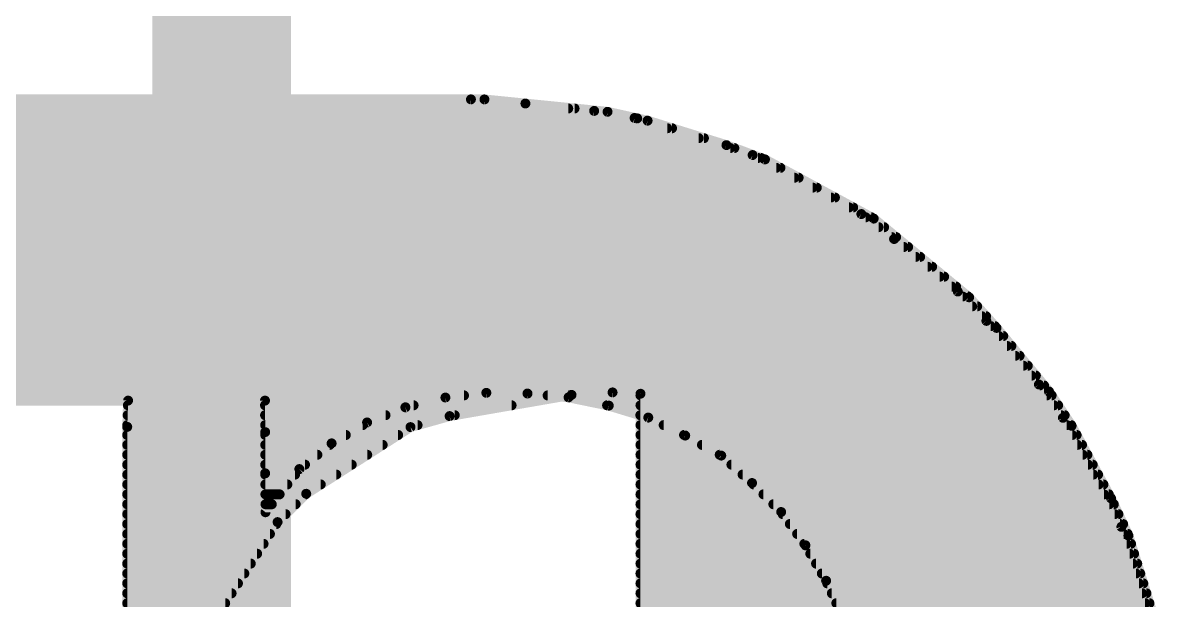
# Model space of a CAD drawing. Extents: x -29 to 78, y -12 to 55.
# Drawn here: x 19.049 to 20.521, y 15.485 to 16.226 of the extents above; entities that cross this region are included whole.
import ezdxf

# ---------------------------------------------------------------- set-up
doc = ezdxf.new("R2010")
doc.units = 0
for name, color, linetype in [('1', 12, 'CONTINUOUS'), ('21', 41, 'CONTINUOUS'), ('22', 40, 'CONTINUOUS')]:
    doc.layers.add(name, color=color, linetype=linetype)

msp = doc.modelspace()

# ---------------------------------------------------------------- linework, layer by layer
at = {"layer": '1', "const_width": 0.1778}
msp.add_lwpolyline([(19.304, 5.104), (19.304, 27.178)], dxfattribs=at)
at = {"layer": '21', "const_width": 0.0127}
for points in [[(19.6412, 16.1279), (15.9361, 16.1279)], [(19.6938, 16.1226), (19.6412, 16.1279)], [(15.8113, 16.1163), (19.7568, 16.1163)], [(19.7991, 16.112), (19.6938, 16.1226)], [(19.8506, 16.1006), (19.7991, 16.112)], [(15.7246, 16.1036), (19.8372, 16.1036)], [(19.9517, 16.0692), (19.8506, 16.1006)], [(15.6842, 16.0909), (19.8819, 16.0909)], [(15.6034, 16.0655), (19.9618, 16.0655)], [(15.6438, 16.0782), (19.9228, 16.0782)], [(20.0011, 16.0509), (19.9517, 16.0692)], [(15.5679, 16.0528), (19.996, 16.0528)], [(20.1405, 15.975), (20.0011, 16.0509)], [(15.5445, 16.0401), (20.021, 16.0401)], [(15.5211, 16.0274), (20.0443, 16.0274)], [(15.4977, 16.0147), (20.0676, 16.0147)], [(15.4743, 16.002), (20.0909, 16.002)], [(15.4297, 15.9766), (20.1376, 15.9766)], [(15.4509, 15.9893), (20.1143, 15.9893)], [(15.4131, 15.9639), (20.154, 15.9639)], [(20.263, 15.8739), (20.1405, 15.975)], [(15.3964, 15.9512), (20.1694, 15.9512)], [(15.3808, 15.9385), (20.1848, 15.9385)], [(15.3654, 15.9258), (20.2002, 15.9258)], [(15.35, 15.9131), (20.2156, 15.9131)], [(15.3346, 15.9004), (20.231, 15.9004)], [(15.3053, 15.875), (20.2617, 15.875)], [(15.3192, 15.8877), (20.2463, 15.8877)], [(20.2982, 15.8346), (20.263, 15.8739)], [(15.293, 15.8623), (20.2734, 15.8623)], [(15.2806, 15.8496), (20.2848, 15.8496)], [(15.2692, 15.8369), (20.2962, 15.8369)], [(20.3656, 15.753), (20.2982, 15.8346)], [(15.2587, 15.8242), (20.3068, 15.8242)], [(15.2483, 15.8115), (20.3173, 15.8115)], [(15.2273, 15.7861), (20.3383, 15.7861)], [(15.2378, 15.7988), (20.3278, 15.7988)], [(15.2168, 15.7734), (20.3487, 15.7734)], [(15.2065, 15.7607), (20.3592, 15.7607)], [(15.9451, 15.748), (19.7489, 15.748)], [(18.8591, 15.7409), (19.184, 15.7414)], [(19.184, 15.7414), (19.1829, 15.7076)], [(19.5966, 15.7215), (19.753, 15.7487)], [(19.753, 15.7487), (19.8056, 15.7519)], [(19.8056, 15.7519), (19.8414, 15.7501)], [(19.8414, 15.7501), (19.8414, 15.4679)], [(19.8414, 15.748), (20.3689, 15.748)], [(20.3946, 15.709), (20.3656, 15.753)], [(19.1838, 15.7353), (19.676, 15.7353)], [(19.8414, 15.7353), (20.3772, 15.7353)], [(19.1834, 15.7226), (19.6031, 15.7226)], [(19.5464, 15.7074), (19.5966, 15.7215)], [(19.8414, 15.7226), (20.3856, 15.7226)], [(19.1829, 15.7076), (19.1829, 14.7674)], [(19.1829, 15.6972), (19.5305, 15.6972)], [(19.183, 15.7099), (19.5554, 15.7099)], [(19.4126, 15.6218), (19.5464, 15.7074)], [(19.8414, 15.7099), (20.394, 15.7099)], [(19.8414, 15.6972), (20.401, 15.6972)], [(20.4451, 15.6159), (20.3946, 15.709)], [(19.1829, 15.6845), (19.5106, 15.6845)], [(19.8414, 15.6845), (20.4079, 15.6845)], [(19.1829, 15.6718), (19.4908, 15.6718)], [(19.8414, 15.6718), (20.4148, 15.6718)], [(19.1829, 15.6591), (19.4709, 15.6591)], [(19.8414, 15.6591), (20.4216, 15.6591)], [(19.1829, 15.6464), (19.4511, 15.6464)], [(19.8414, 15.6464), (20.4285, 15.6464)], [(19.1829, 15.6337), (19.4312, 15.6337)], [(19.8414, 15.6337), (20.4354, 15.6337)], [(19.1829, 15.621), (19.4118, 15.621)], [(19.3758, 15.5854), (19.4126, 15.6218)], [(19.8414, 15.621), (20.4423, 15.621)], [(20.4674, 15.5682), (20.4451, 15.6159)], [(19.1829, 15.6083), (19.399, 15.6083)], [(19.1829, 15.5956), (19.3861, 15.5956)], [(19.8414, 15.6083), (20.4487, 15.6083)], [(19.8414, 15.5956), (20.4546, 15.5956)], [(19.1829, 15.5829), (19.3742, 15.5829)], [(19.2897, 15.452), (19.3758, 15.5854)], [(19.8414, 15.5829), (20.4606, 15.5829)], [(19.1829, 15.5702), (19.366, 15.5702)], [(19.8414, 15.5702), (20.4665, 15.5702)], [(20.5145, 15.4165), (20.4674, 15.5682)], [(19.1829, 15.5575), (19.3578, 15.5575)], [(19.8414, 15.5575), (20.4708, 15.5575)], [(19.1829, 15.5448), (19.3496, 15.5448)], [(19.8414, 15.5448), (20.4747, 15.5448)], [(19.1829, 15.5321), (19.3414, 15.5321)], [(19.8414, 15.5321), (20.4787, 15.5321)], [(19.1829, 15.5194), (19.3332, 15.5194)], [(19.1829, 15.5067), (19.325, 15.5067)], [(19.8414, 15.5194), (20.4826, 15.5194)], [(19.8414, 15.5067), (20.4865, 15.5067)], [(19.1829, 15.494), (19.3168, 15.494)], [(19.8414, 15.494), (20.4905, 15.494)], [(19.1829, 15.4813), (19.3086, 15.4813)], [(19.8414, 15.4813), (20.4944, 15.4813)]]:
    msp.add_lwpolyline(points, dxfattribs=at)
at = {"layer": '21', "const_width": 0.0064}
for points in [[(19.6416, 16.1311, 1), (19.6409, 16.1248)], [(19.6412, 16.1248, 1), (19.6412, 16.1311)], [(19.6941, 16.1258, 1), (19.6935, 16.1195)], [(19.6935, 16.1195, 1), (19.6941, 16.1258)], [(19.7568, 16.1131, 1), (19.7568, 16.1195)], [(19.7998, 16.1151, 1), (19.7985, 16.1089)], [(19.7988, 16.1089, 1), (19.7995, 16.1152)], [(19.8372, 16.1004, 1), (19.8372, 16.1068)], [(19.8515, 16.1037, 1), (19.8496, 16.0976)], [(19.8499, 16.0975, 1), (19.8512, 16.1037)], [(19.8819, 16.0877, 1), (19.8819, 16.0941)], [(19.9228, 16.075, 1), (19.9228, 16.0814)], [(19.9528, 16.0722, 1), (19.9506, 16.0663)], [(19.9507, 16.0662, 1), (19.9526, 16.0723)], [(19.9618, 16.0623, 1), (19.9618, 16.0687)], [(19.996, 16.0496, 1), (19.996, 16.056)], [(20.0026, 16.0537, 1), (19.9996, 16.0481)], [(20, 16.0479, 1), (20.0022, 16.0539)], [(20.021, 16.0369, 1), (20.021, 16.0433)], [(20.0443, 16.0242, 1), (20.0443, 16.0306)], [(20.0676, 16.0115, 1), (20.0676, 16.0179)], [(20.0909, 15.9988, 1), (20.0909, 16.0052)], [(20.1143, 15.9861, 1), (20.1143, 15.9925)], [(20.1376, 15.9734, 1), (20.1376, 15.9798)], [(20.1426, 15.9774, 1), (20.1385, 15.9725)], [(20.139, 15.9722, 1), (20.1421, 15.9778)], [(20.154, 15.9607, 1), (20.154, 15.9671)], [(20.1694, 15.948, 1), (20.1694, 15.9544)], [(20.1848, 15.9353, 1), (20.1848, 15.9417)], [(20.2002, 15.9226, 1), (20.2002, 15.929)], [(20.2156, 15.9099, 1), (20.2156, 15.9163)], [(20.231, 15.8972, 1), (20.231, 15.9036)], [(20.2463, 15.8845, 1), (20.2463, 15.8909)], [(20.2654, 15.876, 1), (20.2607, 15.8718)], [(20.2617, 15.8718, 1), (20.2617, 15.8782)], [(20.261, 15.8715, 1), (20.2651, 15.8764)], [(20.2734, 15.8591, 1), (20.2734, 15.8655)], [(20.2848, 15.8464, 1), (20.2848, 15.8528)], [(20.3007, 15.8366, 1), (20.2958, 15.8326)], [(20.2959, 15.8325, 1), (20.3006, 15.8367)], [(20.2962, 15.8337, 1), (20.2962, 15.8401)], [(20.3068, 15.821, 1), (20.3068, 15.8274)], [(20.3173, 15.8083, 1), (20.3173, 15.8147)], [(20.3278, 15.7956, 1), (20.3278, 15.802)], [(20.3383, 15.7829, 1), (20.3383, 15.7893)], [(20.3487, 15.7702, 1), (20.3487, 15.7766)], [(20.3592, 15.7575, 1), (20.3592, 15.7639)], [(19.1872, 15.7412, 1), (19.1809, 15.7415)], [(19.184, 15.7382, 1), (19.184, 15.7445)], [(19.7489, 15.7448, 1), (19.7489, 15.7512)], [(19.7528, 15.7519, 1), (19.7532, 15.7455)], [(19.7535, 15.7456, 1), (19.7525, 15.7518)], [(19.8057, 15.755, 1), (19.8054, 15.7487)], [(19.8058, 15.7487, 1), (19.8054, 15.755)], [(19.8414, 15.7512, 1), (19.8414, 15.7448)], [(19.8446, 15.7501, 1), (19.8383, 15.7501)], [(19.8413, 15.747, 1), (19.8416, 15.7533)], [(20.3682, 15.7547, 1), (20.3629, 15.7512)], [(20.3631, 15.7509, 1), (20.368, 15.755)], [(20.3689, 15.7448, 1), (20.3689, 15.7512)], [(19.1838, 15.7385, 1), (19.1838, 15.7321)], [(19.676, 15.7321, 1), (19.676, 15.7385)], [(19.8414, 15.7385, 1), (19.8414, 15.7321)], [(20.3772, 15.7321, 1), (20.3772, 15.7385)], [(19.1834, 15.7258, 1), (19.1834, 15.7194)], [(19.596, 15.7246, 1), (19.5971, 15.7183)], [(19.5974, 15.7184, 1), (19.5957, 15.7245)], [(19.6031, 15.7194, 1), (19.6031, 15.7258)], [(19.8414, 15.7258, 1), (19.8414, 15.7194)], [(20.3856, 15.7194, 1), (20.3856, 15.7258)], [(19.1861, 15.7076, 1), (19.1797, 15.7076)], [(19.1797, 15.7077, 1), (19.1861, 15.7075)], [(19.1829, 15.7004, 1), (19.1829, 15.694)], [(19.183, 15.7131, 1), (19.183, 15.7067)], [(19.5305, 15.694, 1), (19.5305, 15.7004)], [(19.5455, 15.7104, 1), (19.5472, 15.7043)], [(19.5481, 15.7047, 1), (19.5447, 15.71)], [(19.5554, 15.7067, 1), (19.5554, 15.7131)], [(19.8414, 15.7131, 1), (19.8414, 15.7067)], [(19.8414, 15.7004, 1), (19.8414, 15.694)], [(20.3974, 15.7105, 1), (20.3918, 15.7074)], [(20.3919, 15.7072, 1), (20.3972, 15.7107)], [(20.394, 15.7067, 1), (20.394, 15.7131)], [(20.401, 15.694, 1), (20.401, 15.7004)], [(19.1829, 15.6877, 1), (19.1829, 15.6813)], [(19.5106, 15.6813, 1), (19.5106, 15.6877)], [(19.8414, 15.6877, 1), (19.8414, 15.6813)], [(20.4079, 15.6813, 1), (20.4079, 15.6877)], [(19.1829, 15.675, 1), (19.1829, 15.6686)], [(19.4908, 15.6686, 1), (19.4908, 15.675)], [(19.8414, 15.675, 1), (19.8414, 15.6686)], [(20.4148, 15.6686, 1), (20.4148, 15.675)], [(19.1829, 15.6623, 1), (19.1829, 15.6559)], [(19.4709, 15.6559, 1), (19.4709, 15.6623)], [(19.8414, 15.6623, 1), (19.8414, 15.6559)], [(20.4216, 15.6559, 1), (20.4216, 15.6623)], [(19.1829, 15.6496, 1), (19.1829, 15.6432)], [(19.4511, 15.6432, 1), (19.4511, 15.6496)], [(19.8414, 15.6496, 1), (19.8414, 15.6432)], [(20.4285, 15.6432, 1), (20.4285, 15.6496)], [(19.1829, 15.6369, 1), (19.1829, 15.6305)], [(19.4312, 15.6305, 1), (19.4312, 15.6369)], [(19.8414, 15.6369, 1), (19.8414, 15.6305)], [(20.4354, 15.6305, 1), (20.4354, 15.6369)], [(19.1829, 15.6242, 1), (19.1829, 15.6178)], [(19.4109, 15.6245, 1), (19.4143, 15.6191)], [(19.4148, 15.6195, 1), (19.4104, 15.624)], [(19.4118, 15.6178, 1), (19.4118, 15.6242)], [(19.8414, 15.6242, 1), (19.8414, 15.6178)], [(20.448, 15.6173, 1), (20.4422, 15.6146)], [(20.4423, 15.6178, 1), (20.4423, 15.6242)], [(20.4423, 15.6144, 1), (20.4479, 15.6174)], [(19.1829, 15.6115, 1), (19.1829, 15.6051)], [(19.1829, 15.5988, 1), (19.1829, 15.5924)], [(19.3861, 15.5924, 1), (19.3861, 15.5988)], [(19.399, 15.6051, 1), (19.399, 15.6115)], [(19.8414, 15.6115, 1), (19.8414, 15.6051)], [(19.8414, 15.5988, 1), (19.8414, 15.5924)], [(20.4487, 15.6051, 1), (20.4487, 15.6115)], [(20.4546, 15.5924, 1), (20.4546, 15.5988)], [(19.1829, 15.5861, 1), (19.1829, 15.5797)], [(19.3736, 15.5877, 1), (19.3781, 15.5832)], [(19.3785, 15.5837, 1), (19.3732, 15.5871)], [(19.3742, 15.5797, 1), (19.3742, 15.5861)], [(19.8414, 15.5861, 1), (19.8414, 15.5797)], [(20.4606, 15.5797, 1), (20.4606, 15.5861)], [(19.1829, 15.5734, 1), (19.1829, 15.567)], [(19.366, 15.567, 1), (19.366, 15.5734)], [(19.8414, 15.5734, 1), (19.8414, 15.567)], [(20.4705, 15.5691, 1), (20.4644, 15.5672)], [(20.4646, 15.5668, 1), (20.4703, 15.5695)], [(20.4665, 15.567, 1), (20.4665, 15.5734)], [(19.1829, 15.5607, 1), (19.1829, 15.5543)], [(19.3578, 15.5543, 1), (19.3578, 15.5607)], [(19.8414, 15.5607, 1), (19.8414, 15.5543)], [(20.4708, 15.5543, 1), (20.4708, 15.5607)], [(19.1829, 15.548, 1), (19.1829, 15.5416)], [(19.3496, 15.5416, 1), (19.3496, 15.548)], [(19.8414, 15.548, 1), (19.8414, 15.5416)], [(20.4747, 15.5416, 1), (20.4747, 15.548)], [(19.1829, 15.5353, 1), (19.1829, 15.5289)], [(19.3414, 15.5289, 1), (19.3414, 15.5353)], [(19.8414, 15.5353, 1), (19.8414, 15.5289)], [(20.4787, 15.5289, 1), (20.4787, 15.5353)], [(19.1829, 15.5226, 1), (19.1829, 15.5162)], [(19.1829, 15.5099, 1), (19.1829, 15.5035)], [(19.325, 15.5035, 1), (19.325, 15.5099)], [(19.3332, 15.5162, 1), (19.3332, 15.5226)], [(19.8414, 15.5226, 1), (19.8414, 15.5162)], [(19.8414, 15.5099, 1), (19.8414, 15.5035)], [(20.4826, 15.5162, 1), (20.4826, 15.5226)], [(20.4865, 15.5035, 1), (20.4865, 15.5099)], [(19.1829, 15.4972, 1), (19.1829, 15.4908)], [(19.3168, 15.4908, 1), (19.3168, 15.4972)], [(19.8414, 15.4972, 1), (19.8414, 15.4908)], [(20.4905, 15.4908, 1), (20.4905, 15.4972)], [(19.1829, 15.4845, 1), (19.1829, 15.4781)], [(19.3086, 15.4781, 1), (19.3086, 15.4845)], [(19.8414, 15.4845, 1), (19.8414, 15.4781)], [(20.4944, 15.4781, 1), (20.4944, 15.4845)]]:
    msp.add_lwpolyline(points, format="xyb", dxfattribs=at)
at = {"layer": '22', "const_width": 0.0127}
for points in [[(15.9188, 16.1279), (19.6239, 16.1279)], [(19.6239, 16.1279), (19.782, 16.1132)], [(15.8032, 16.1163), (19.7487, 16.1163)], [(19.782, 16.1132), (19.8338, 16.1041)], [(15.7228, 16.1036), (19.8354, 16.1036)], [(19.8338, 16.1041), (19.9853, 16.0565)], [(15.6781, 16.0909), (19.8758, 16.0909)], [(15.5982, 16.0655), (19.9566, 16.0655)], [(15.6372, 16.0782), (19.9162, 16.0782)], [(15.564, 16.0528), (19.9921, 16.0528)], [(19.9853, 16.0565), (20.1248, 15.9807)], [(15.539, 16.0401), (20.0155, 16.0401)], [(15.5157, 16.0274), (20.0389, 16.0274)], [(15.4924, 16.0147), (20.0623, 16.0147)], [(15.4691, 16.002), (20.0857, 16.002)], [(15.4224, 15.9766), (20.1303, 15.9766)], [(15.4457, 15.9893), (20.1091, 15.9893)], [(20.1248, 15.9807), (20.1668, 15.9487)], [(15.406, 15.9639), (20.1469, 15.9639)], [(15.3906, 15.9512), (20.1636, 15.9512)], [(20.1668, 15.9487), (20.2485, 15.8814)], [(15.3752, 15.9385), (20.1792, 15.9385)], [(15.3598, 15.9258), (20.1946, 15.9258)], [(15.3444, 15.9131), (20.21, 15.9131)], [(15.329, 15.9004), (20.2254, 15.9004)], [(15.2983, 15.875), (20.2547, 15.875)], [(15.3137, 15.8877), (20.2408, 15.8877)], [(20.2485, 15.8814), (20.2852, 15.8436)], [(15.2866, 15.8623), (20.267, 15.8623)], [(15.2752, 15.8496), (20.2794, 15.8496)], [(15.2638, 15.8369), (20.2908, 15.8369)], [(20.2852, 15.8436), (20.3526, 15.762)], [(15.2532, 15.8242), (20.3013, 15.8242)], [(15.2427, 15.8115), (20.3117, 15.8115)], [(15.2217, 15.7861), (20.3327, 15.7861)], [(15.2322, 15.7988), (20.3222, 15.7988)], [(15.2113, 15.7734), (20.3432, 15.7734)], [(15.2008, 15.7607), (20.3535, 15.7607)], [(20.3526, 15.762), (20.3834, 15.7192)], [(15.8111, 15.748), (19.615, 15.748)], [(19.3597, 15.7414), (19.0299, 15.7414)], [(19.36, 15.7009), (19.3597, 15.7414)], [(19.5911, 15.7452), (19.5398, 15.7327)], [(19.6437, 15.7513), (19.5911, 15.7452)], [(19.6964, 15.7504), (19.6437, 15.7513)], [(19.7491, 15.7455), (19.6964, 15.7504)], [(19.7223, 15.748), (20.3627, 15.748)], [(19.8007, 15.7349), (19.7491, 15.7455)], [(19.3597, 15.7353), (19.5503, 15.7353)], [(19.5398, 15.7327), (19.4906, 15.7132)], [(19.7986, 15.7353), (20.3719, 15.7353)], [(19.8514, 15.7195), (19.8007, 15.7349)], [(19.3598, 15.7226), (19.5143, 15.7226)], [(19.4906, 15.7132), (19.4451, 15.6864)], [(19.8412, 15.7226), (20.381, 15.7226)], [(19.8988, 15.6965), (19.8514, 15.7195)], [(20.3834, 15.7192), (20.4584, 15.5793)], [(19.3599, 15.7099), (19.485, 15.7099)], [(19.36, 15.648), (19.36, 15.7009)], [(19.36, 15.6972), (19.4634, 15.6972)], [(19.8712, 15.7099), (20.3884, 15.7099)], [(19.8973, 15.6972), (20.3953, 15.6972)], [(19.36, 15.6845), (19.4427, 15.6845)], [(19.4451, 15.6864), (19.4038, 15.6534)], [(19.945, 15.6707), (19.8988, 15.6965)], [(19.9203, 15.6845), (20.4021, 15.6845)], [(19.36, 15.6718), (19.4269, 15.6718)], [(19.9431, 15.6718), (20.4089, 15.6718)], [(19.9846, 15.6356), (19.945, 15.6707)], [(19.36, 15.6591), (19.411, 15.6591)], [(19.4038, 15.6534), (19.3603, 15.5981)], [(19.9581, 15.6591), (20.4157, 15.6591)], [(19.3603, 15.5981), (19.36, 15.648)], [(19.36, 15.6464), (19.3983, 15.6464)], [(19.9724, 15.6464), (20.4225, 15.6464)], [(19.3601, 15.6337), (19.3883, 15.6337)], [(20.0219, 15.5983), (19.9846, 15.6356)], [(19.9865, 15.6337), (20.4293, 15.6337)], [(19.3602, 15.621), (19.3784, 15.621)], [(19.9992, 15.621), (20.4361, 15.621)], [(19.3603, 15.6083), (19.3684, 15.6083)], [(20.0119, 15.6083), (20.4429, 15.6083)], [(20.0531, 15.5556), (20.0219, 15.5983)], [(20.0239, 15.5956), (20.4497, 15.5956)], [(20.0331, 15.5829), (20.4565, 15.5829)], [(20.4584, 15.5793), (20.5055, 15.4277)], [(20.0424, 15.5702), (20.4613, 15.5702)], [(20.0517, 15.5575), (20.4652, 15.5575)], [(20.0796, 15.5101), (20.0531, 15.5556)], [(20.0593, 15.5448), (20.4691, 15.5448)], [(20.0667, 15.5321), (20.4731, 15.5321)], [(20.0741, 15.5194), (20.477, 15.5194)], [(20.1016, 15.4619), (20.0796, 15.5101)], [(20.0811, 15.5067), (20.481, 15.5067)], [(20.0869, 15.494), (20.4849, 15.494)], [(20.0927, 15.4813), (20.4889, 15.4813)]]:
    msp.add_lwpolyline(points, dxfattribs=at)
at = {"layer": '22', "const_width": 0.0064}
for points in [[(19.6242, 16.1311, 1), (19.6236, 16.1248)], [(19.6239, 16.1248, 1), (19.6239, 16.1311)], [(19.7487, 16.1131, 1), (19.7487, 16.1195)], [(19.7825, 16.1163, 1), (19.7814, 16.1101)], [(19.7817, 16.11, 1), (19.7822, 16.1164)], [(19.8348, 16.1071, 1), (19.8329, 16.1011)], [(19.8333, 16.101, 1), (19.8344, 16.1072)], [(19.8354, 16.1004, 1), (19.8354, 16.1068)], [(19.8758, 16.0877, 1), (19.8758, 16.0941)], [(19.9162, 16.075, 1), (19.9162, 16.0814)], [(19.9566, 16.0623, 1), (19.9566, 16.0687)], [(19.9868, 16.0593, 1), (19.9838, 16.0537)], [(19.9843, 16.0535, 1), (19.9862, 16.0595)], [(19.9921, 16.0496, 1), (19.9921, 16.056)], [(20.0155, 16.0369, 1), (20.0155, 16.0433)], [(20.0389, 16.0242, 1), (20.0389, 16.0306)], [(20.0623, 16.0115, 1), (20.0623, 16.0179)], [(20.0857, 15.9988, 1), (20.0857, 16.0052)], [(20.1091, 15.9861, 1), (20.1091, 15.9925)], [(20.1268, 15.9833, 1), (20.1229, 15.9782)], [(20.1233, 15.978, 1), (20.1263, 15.9835)], [(20.1303, 15.9734, 1), (20.1303, 15.9798)], [(20.1469, 15.9607, 1), (20.1469, 15.9671)], [(20.1636, 15.948, 1), (20.1636, 15.9544)], [(20.1688, 15.9512, 1), (20.1648, 15.9463)], [(20.1649, 15.9462, 1), (20.1687, 15.9513)], [(20.1792, 15.9353, 1), (20.1792, 15.9417)], [(20.1946, 15.9226, 1), (20.1946, 15.929)], [(20.21, 15.9099, 1), (20.21, 15.9163)], [(20.2254, 15.8972, 1), (20.2254, 15.9036)], [(20.2408, 15.8845, 1), (20.2408, 15.8909)], [(20.2507, 15.8836, 1), (20.2462, 15.8792)], [(20.2464, 15.8789, 1), (20.2505, 15.8838)], [(20.2547, 15.8718, 1), (20.2547, 15.8782)], [(20.267, 15.8591, 1), (20.267, 15.8655)], [(20.2794, 15.8464, 1), (20.2794, 15.8528)], [(20.2877, 15.8457, 1), (20.2828, 15.8416)], [(20.283, 15.8414, 1), (20.2875, 15.8458)], [(20.2908, 15.8337, 1), (20.2908, 15.8401)], [(20.3013, 15.821, 1), (20.3013, 15.8274)], [(20.3117, 15.8083, 1), (20.3117, 15.8147)], [(20.3222, 15.7956, 1), (20.3222, 15.802)], [(20.3327, 15.7829, 1), (20.3327, 15.7893)], [(20.3432, 15.7702, 1), (20.3432, 15.7766)], [(20.3552, 15.7638, 1), (20.35, 15.7601)], [(20.3502, 15.76, 1), (20.355, 15.764)], [(20.3535, 15.7575, 1), (20.3535, 15.7639)], [(19.3628, 15.7414, 1), (19.3565, 15.7413)], [(19.3597, 15.7382, 1), (19.3597, 15.7445)], [(19.5908, 15.7484, 1), (19.5915, 15.7421)], [(19.5919, 15.7422, 1), (19.5904, 15.7483)], [(19.615, 15.7448, 1), (19.615, 15.7512)], [(19.6437, 15.7545, 1), (19.6436, 15.7482)], [(19.644, 15.7482, 1), (19.6433, 15.7545)], [(19.6967, 15.7536, 1), (19.6961, 15.7473)], [(19.6964, 15.7472, 1), (19.6965, 15.7536)], [(19.7223, 15.7512, 1), (19.7223, 15.7448)], [(19.7498, 15.7486, 1), (19.7485, 15.7424)], [(19.7488, 15.7423, 1), (19.7494, 15.7486)], [(20.3627, 15.7448, 1), (20.3627, 15.7512)], [(19.3597, 15.7385, 1), (19.3597, 15.7321)], [(19.539, 15.7358, 1), (19.5405, 15.7296)], [(19.541, 15.7298, 1), (19.5386, 15.7357)], [(19.5503, 15.7321, 1), (19.5503, 15.7385)], [(19.7986, 15.7385, 1), (19.7986, 15.7321)], [(19.8016, 15.7379, 1), (19.7998, 15.7318)], [(19.8001, 15.7318, 1), (19.8014, 15.738)], [(20.3719, 15.7321, 1), (20.3719, 15.7385)], [(19.3598, 15.7258, 1), (19.3598, 15.7194)], [(19.4895, 15.7162, 1), (19.4918, 15.7103)], [(19.4923, 15.7105, 1), (19.489, 15.716)], [(19.5143, 15.7194, 1), (19.5143, 15.7258)], [(19.8412, 15.7258, 1), (19.8412, 15.7194)], [(19.8528, 15.7224, 1), (19.85, 15.7167)], [(19.8505, 15.7165, 1), (19.8523, 15.7226)], [(20.3862, 15.7207, 1), (20.3806, 15.7177)], [(20.3809, 15.7174, 1), (20.386, 15.7211)], [(20.381, 15.7194, 1), (20.381, 15.7258)], [(19.3599, 15.7131, 1), (19.3599, 15.7067)], [(19.3631, 15.7009, 1), (19.3568, 15.7009)], [(19.3568, 15.7009, 1), (19.3631, 15.701)], [(19.36, 15.7004, 1), (19.36, 15.694)], [(19.4634, 15.694, 1), (19.4634, 15.7004)], [(19.485, 15.7067, 1), (19.485, 15.7131)], [(19.8712, 15.7131, 1), (19.8712, 15.7067)], [(19.8973, 15.7004, 1), (19.8973, 15.694)], [(20.3884, 15.7067, 1), (20.3884, 15.7131)], [(20.3953, 15.694, 1), (20.3953, 15.7004)], [(19.36, 15.6877, 1), (19.36, 15.6813)], [(19.4435, 15.6891, 1), (19.4467, 15.6836)], [(19.4427, 15.6813, 1), (19.4427, 15.6877)], [(19.4471, 15.6839, 1), (19.4431, 15.6889)], [(19.9003, 15.6993, 1), (19.8972, 15.6937)], [(19.8974, 15.6936, 1), (19.9002, 15.6993)], [(19.9203, 15.6877, 1), (19.9203, 15.6813)], [(20.4021, 15.6813, 1), (20.4021, 15.6877)], [(19.36, 15.675, 1), (19.36, 15.6686)], [(19.4269, 15.6686, 1), (19.4269, 15.675)], [(19.9431, 15.675, 1), (19.9431, 15.6686)], [(19.9471, 15.6731, 1), (19.9429, 15.6684)], [(19.9435, 15.668, 1), (19.9466, 15.6735)], [(20.4089, 15.6686, 1), (20.4089, 15.675)], [(19.36, 15.6623, 1), (19.36, 15.6559)], [(19.4063, 15.6514, 1), (19.4013, 15.6554)], [(19.411, 15.6559, 1), (19.411, 15.6623)], [(19.9581, 15.6623, 1), (19.9581, 15.6559)], [(20.4157, 15.6559, 1), (20.4157, 15.6623)], [(19.3631, 15.648, 1), (19.3568, 15.648)], [(19.36, 15.6496, 1), (19.36, 15.6432)], [(19.3568, 15.648, 1), (19.3631, 15.648)], [(19.3983, 15.6432, 1), (19.3983, 15.6496)], [(19.4018, 15.6559, 1), (19.4058, 15.6509)], [(19.9724, 15.6496, 1), (19.9724, 15.6432)], [(20.4225, 15.6432, 1), (20.4225, 15.6496)], [(19.3601, 15.6369, 1), (19.3601, 15.6305)], [(19.3883, 15.6305, 1), (19.3883, 15.6369)], [(19.9868, 15.6378, 1), (19.9823, 15.6333)], [(19.9825, 15.6332, 1), (19.9867, 15.6379)], [(19.9865, 15.6369, 1), (19.9865, 15.6305)], [(20.4293, 15.6305, 1), (20.4293, 15.6369)], [(19.3602, 15.6242, 1), (19.3602, 15.6178)], [(19.3784, 15.6178, 1), (19.3784, 15.6242)], [(19.9992, 15.6242, 1), (19.9992, 15.6178)], [(20.4361, 15.6178, 1), (20.4361, 15.6242)], [(19.3603, 15.6115, 1), (19.3603, 15.6051)], [(19.3578, 15.6, 1), (19.3628, 15.5961)], [(19.3571, 15.598, 1), (19.3635, 15.5981)], [(19.3684, 15.6051, 1), (19.3684, 15.6115)], [(20.0119, 15.6115, 1), (20.0119, 15.6051)], [(20.0244, 15.6002, 1), (20.0193, 15.5965)], [(20.0196, 15.5961, 1), (20.0241, 15.6006)], [(20.0239, 15.5988, 1), (20.0239, 15.5924)], [(20.4429, 15.6051, 1), (20.4429, 15.6115)], [(20.4497, 15.5924, 1), (20.4497, 15.5988)], [(20.0331, 15.5861, 1), (20.0331, 15.5797)], [(20.4615, 15.5803, 1), (20.4554, 15.5784)], [(20.4565, 15.5797, 1), (20.4565, 15.5861)], [(20.0424, 15.5734, 1), (20.0424, 15.567)], [(20.4556, 15.5778, 1), (20.4612, 15.5808)], [(20.4613, 15.567, 1), (20.4613, 15.5734)], [(20.0517, 15.5607, 1), (20.0517, 15.5543)], [(20.0558, 15.5572, 1), (20.0503, 15.554)], [(20.0505, 15.5537, 1), (20.0556, 15.5574)], [(20.4652, 15.5543, 1), (20.4652, 15.5607)], [(20.0593, 15.548, 1), (20.0593, 15.5416)], [(20.4691, 15.5416, 1), (20.4691, 15.548)], [(20.0667, 15.5353, 1), (20.0667, 15.5289)], [(20.4731, 15.5289, 1), (20.4731, 15.5353)], [(20.0741, 15.5226, 1), (20.0741, 15.5162)], [(20.0825, 15.5114, 1), (20.0767, 15.5087)], [(20.0768, 15.5085, 1), (20.0823, 15.5117)], [(20.0811, 15.5099, 1), (20.0811, 15.5035)], [(20.477, 15.5162, 1), (20.477, 15.5226)], [(20.481, 15.5035, 1), (20.481, 15.5099)], [(20.0869, 15.4972, 1), (20.0869, 15.4908)], [(20.4849, 15.4908, 1), (20.4849, 15.4972)], [(20.0927, 15.4845, 1), (20.0927, 15.4781)], [(20.4889, 15.4781, 1), (20.4889, 15.4845)]]:
    msp.add_lwpolyline(points, format="xyb", dxfattribs=at)

doc.saveas('drawing.dxf')
